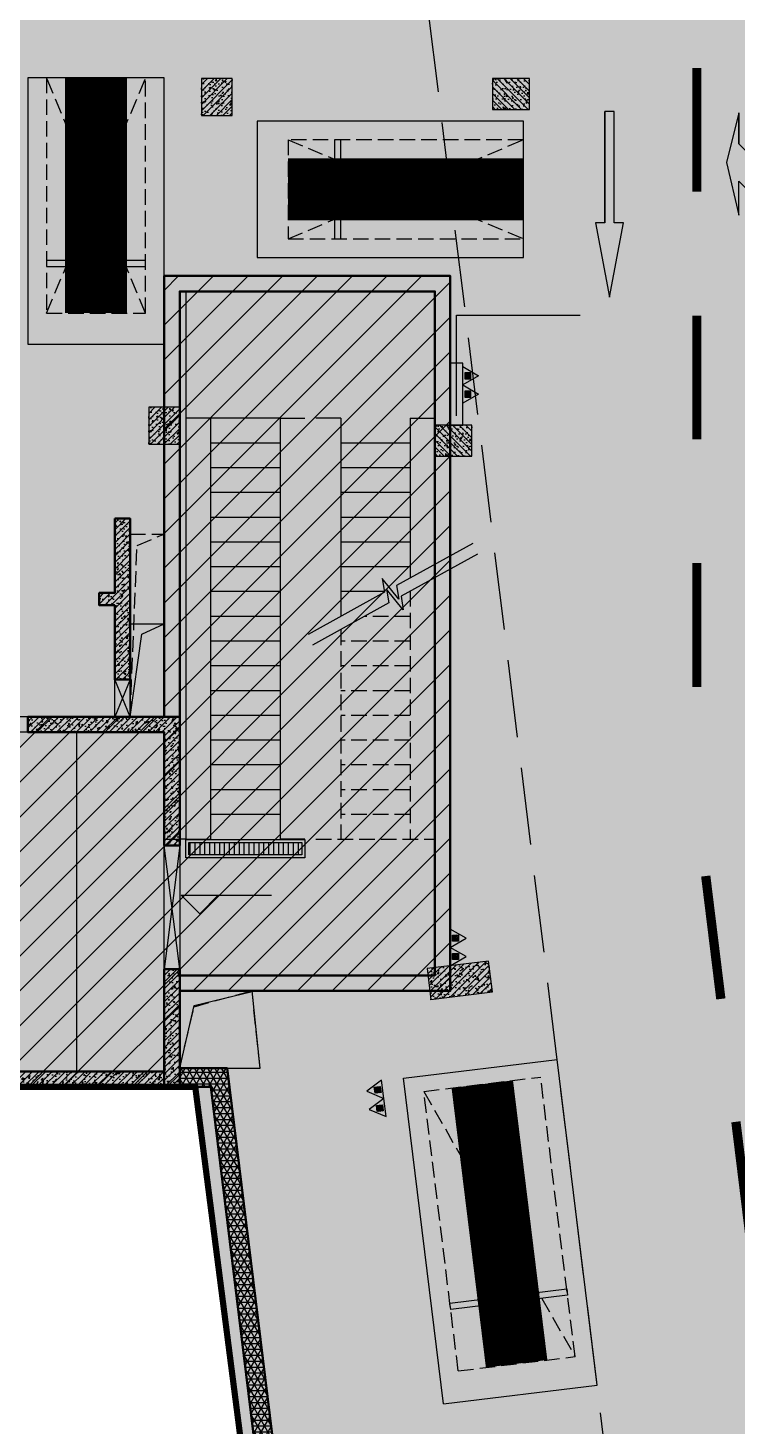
# Model space of a CAD drawing. Extents: x -1338203 to 1886333, y -530034 to 1031844.
# Drawn here: x 791107 to 802556, y 60271 to 82854 of the extents above; entities that cross this region are included whole.
import ezdxf

# ---------------------------------------------------------------- set-up
doc = ezdxf.new("R2010")
doc.units = 0
doc.header["$LTSCALE"] = 1000
doc.header["$MEASUREMENT"] = 0
for name, pattern in [('$2$DASH', [0.35, 0.25, -0.1]), ('A-001-平面B2$0$__DASH', [0.35, 0.25, -0.1]), ('A-08-平面B1$0$DASH', [0.35, 0.25, -0.1]), ('DASH', [0.35, 0.25, -0.1])]:
    doc.linetypes.add(name, pattern=pattern)
for name, color, linetype in [('$0$0A-O-HOLE', 52, 'Continuous'), ('$0$DIM_SYMB', 3, 'Continuous'), ('0A-P-PKNG-LINE', 9, 'Continuous'), ('A-001-车位参照B1$0$A-001-车位参照B1$0$0A-P-PKNG-CAR(B)', 21, 'Continuous'), ('A-001-车库楼板开洞B1$0$0A-O-HOLE', 52, 'Continuous'), ('A-08-平面B1$0$0A-A-SYMB-ELEV', 150, 'Continuous'), ('A-08-平面B1$0$0A-E-STRS', 2, 'Continuous'), ('A-08-平面B1$0$0A-P-PKNG-STRP', 40, 'Continuous'), ('A-08-平面B1$0$0A-S-WALL', 255, 'Continuous'), ('A-08-平面B1$0$0A-S-WALL-FINI', 5, 'Continuous'), ('p-a-regular', 5, 'Continuous'), ('S-08-墙柱B1_1$0$0S-CW-HATCH', 251, 'Continuous'), ('S-08-墙柱B1_1$0$0S-CW-HATCH-UP', 251, 'Continuous'), ('S-08-墙柱B1_1$0$0S-S-HOLE', 55, 'Continuous'), ('S001南区墙柱$0$0S-F-WALL-HATCH', 251, 'Continuous'), ('S001南区墙柱$0$0S-F-WALL-HATCH-UP', 251, 'Continuous'), ('S001地下一墙柱$0$S001地下一墙柱$0$0S-CC-LINE', 52, 'Continuous'), ('S001地下一墙柱$0$S001地下一墙柱$0$0S-CW-HATCH', 251, 'Continuous'), ('S001地下一墙柱$0$S001地下一墙柱$0$0S-CW-HATCH-UP', 251, 'Continuous'), ('中心线', 42, 'Continuous'), ('地面指向箭头', 7, 'Continuous'), ('负一层消火栓$0$0P-ACC-FH', 7, 'Continuous'), ('负一层消火栓$0$0P-DIM-FH', 3, 'Continuous'), ('负一层消火栓$0$0P-EQUIP-FH', 7, 'Continuous')]:
    doc.layers.add(name, color=color, linetype=linetype)
for name, color, linetype, plot in [('A-001-主楼组合参照B1$0$0A-X-AREA', 6, 'Continuous', False), ('A-001-平面参照B1$0$A-001-主楼组合参照B1$0$0A-X-AREA', 6, 'Continuous', False), ('AAD-A-PROOF', 30, 'Continuous', False)]:
    doc.layers.add(name, color=color, linetype=linetype, plot=plot)
doc.layers.add('p-a-mini', color=7, linetype='Continuous', true_color=0x0050ff)
for name, color, linetype, lineweight in [('p-a-wall', 7, 'Continuous', 50), ('S-08-墙柱B1_1$0$0S-CW-LINE', 7, 'Continuous', 50), ('S001地下一墙柱$0$S001地下一墙柱$0$0S-CW-LINE', 7, 'Continuous', 50)]:
    doc.layers.add(name, color=color, linetype=linetype, lineweight=lineweight)
doc.layers.add('p-h-walkable', color=7, linetype='Continuous', lineweight=70, true_color=0xf0f0f0)
pattern_1 = [(45, (761506.6, 68039.074), (-53.03301, 53.03301), []), (50, (761506.6, 68039.07), (215.1781, -18.8256), [22.5, -247.5]), (355, (761506.6, 68039.07), (-41.6254, 225.6576), [18, -198]), (100.4514, (761524.53, 68037.5), (173.5528, 206.8319), [19.122, -210.3426]), (46.1842, (761506.6, 68099.07), (320.1723, -49.6557), [33.75, -371.25]), (96.6356, (761533.28, 68094.94), (280.3988, 292.2354), [28.683, -315.514]), (351.1842, (761506.6, 68099.07), (280.3986, 292.2356), [27, -297]), (21, (761536.6, 68084.07), (179.0721, -120.7857), [22.5, -247.5]), (326, (761536.6, 68084.07), (72.9946, 217.545), [18, -198]), (71.4514, (761551.52, 68074), (252.0668, 96.7591), [19.122, -210.3426]), (37.5, (761506.6, 68039.07), (3.64796, 99.86816), [0, -195.6, 0, -201, 0, -198.75]), (7.5, (761506.6, 68039.07), (78.92086, 118.3235), [0, -114.6, 0, -191.1, 0, -75.75]), (327.5, (761439.7, 68039.07), (160.14673, -6.76646), [0, -75, 0, -234, 0, -310.5]), (317.5, (761409.7, 68039.07), (174.95585, 30.0315), [0, -97.5, 0, -155.4, 0, -220.5])]

# ---------------------------------------------------------------- blocks, each defined once
blk = doc.blocks.new('A-001-平面参照B1')
at = {"layer": 'A-001-平面参照B1$0$A-001-主楼组合参照B1$0$0A-X-AREA', "flags": 128}
blk.add_lwpolyline([(26941, -237140), (27191, -237140)], dxfattribs=at)
blk = doc.blocks.new('负一层集水坑及排水沟')
h = blk.add_hatch()
h.set_pattern_fill('ANSI31', color=4, scale=50, angle=45)
h.set_pattern_definition([(90, (-2725522.89, 394888.47), (-79.375, 7e-15), [])])
h.paths.add_polyline_path([(27341, -237192), (29161, -237192), (29161, -237392), (27341, -237392)])
at = {"color": 4, "elevation": 0}
for points in [[(27291, -237142), (29211, -237142), (29211, -237442), (27291, -237442)], [(27341, -237192), (29161, -237192), (29161, -237392), (27341, -237392)]]:
    blk.add_lwpolyline(points, close=True, dxfattribs=at)
blk = doc.blocks.new('A$C2C814229')
at = {"layer": '$0$0A-O-HOLE', "linetype": 'DASH'}
blk.add_lwpolyline([(26391, -232209), (26941, -232209), (26941, -235159), (26391, -235159)], close=True, dxfattribs=at)
for points in [[(26391, -235159), (26504, -232392), (26941, -232209)], [(27191, -239588), (27191, -240838), (28490, -240838), (28359, -239588), (27191, -239588)], [(27191, -240838), (27423, -239844), (28359, -239588)]]:
    blk.add_lwpolyline(points, dxfattribs=at)
blk = doc.blocks.new('负一层消火栓$0$$TwtSys$00000546')
h = blk.add_hatch()
h.set_pattern_fill('ANSI31', color=256, scale=200, style=0)
h.set_pattern_definition([(45, (-38543.802, -6670.83), (-17.67767, 17.67767), [])])
h.paths.add_polyline_path([(-65, 174), (65, 174), (65, 44), (-65, 44)])
for points in [[(0, 344), (-198, 0), (198, 0)], [(-65, 174), (65, 174), (65, 44), (-65, 44)]]:
    blk.add_lwpolyline(points, close=True)
blk = doc.blocks.new('负一层消火栓')
at = {"layer": '负一层消火栓$0$0P-ACC-FH', "elevation": 800}
blk.add_lwpolyline([(31761, -229450), (31561, -229450), (31561, -230450), (31761, -230450)], close=True, dxfattribs=at)
at = {"layer": '负一层消火栓$0$0P-DIM-FH'}
for p, q in [((31661, -230300, 800), (31661, -228674, 800)), ((31661, -228674, 800), (33658, -228674, 800))]:
    blk.add_line(p, q, dxfattribs=at)
at = {"layer": '负一层消火栓$0$0P-EQUIP-FH'}
for p, xscale, yscale, zscale, rotation in [((31761, -229652, 1600), -0.7499999999999999, 0.7499999999999999, 0.7499999999999999, 270), ((31761, -229949, 1600), -0.7499999999999999, 0.7499999999999999, 0.7499999999999999, 270), ((31561, -238738, 800), 0.75, 0.75, 0.75, 270), ((31561, -239035, 800), 0.75, 0.75, 0.75, 270), ((30469, -241178, 800), 0.7500000000000001, 0.7500000000000001, 0.7500000000000001, 97.00118037830484), ((30505, -241473, 800), 0.7500000000000001, 0.7500000000000001, 0.7500000000000001, 97.00118037830484)]:
    blk.add_blockref('负一层消火栓$0$$TwtSys$00000546', p, dxfattribs=dict(at, xscale=xscale, yscale=yscale, zscale=zscale, rotation=rotation))
blk = doc.blocks.new('剖面位置')
at = {"layer": '$0$DIM_SYMB', "linetype": '$2$DASH', "ltscale": 5}
blk.add_lwpolyline([(29891, -167801), (29891, -222090), (30997, -222090), (42410, -315041)], dxfattribs=at)
blk.add_lwpolyline([(29891, -167801), (29891, -222090), (30997, -222090), (42410, -315041)], dxfattribs=at)
blk = doc.blocks.new('A-001-车库楼板开洞B1')
at = {"layer": 'A-001-车库楼板开洞B1$0$0A-O-HOLE', "elevation": 0}
blk.add_lwpolyline([(26391, -233660), (26941, -233660), (26941, -235160), (26391, -235160)], close=True, dxfattribs=at)
blk.add_lwpolyline([(26391, -235160), (26578, -233825), (26941, -233660)], dxfattribs=at)
at = {"layer": 'A-001-车库楼板开洞B1$0$0A-O-HOLE'}
blk.add_lwpolyline([(27191, -240838), (28490, -240838), (28359, -239588), (27191, -239590)], close=True, dxfattribs=at)
blk.add_lwpolyline([(27192, -240840), (27426, -239825), (28361, -239601)], dxfattribs=at)
blk = doc.blocks.new('左转加右转')
at = {"layer": '地面指向箭头'}
for points in [[(3220885, 2465747), (3221085, 2466547), (3221085, 2466047), (3221635, 2465497), (3221635, 2463547), (3221485, 2463547), (3221485, 2465047), (3221085, 2465447), (3221085, 2464897)], [(3222235, 2465747), (3222035, 2466547), (3222035, 2466047), (3221485, 2465497), (3221485, 2463547), (3221635, 2463547), (3221635, 2465047), (3222035, 2465447), (3222035, 2464897)]]:
    blk.add_hatch(color=251, dxfattribs=at).paths.add_polyline_path(points)
at = {"layer": '地面指向箭头', "color": 251}
for points in [[(3221085, 2466547), (3220885, 2465747), (3221085, 2464897), (3221085, 2465447), (3221485, 2465047), (3221485, 2463547), (3221635, 2463547), (3221635, 2465497), (3221085, 2466047), (3221085, 2466547), (3221085, 2466047)], [(3222035, 2466547), (3222235, 2465747), (3222035, 2464897), (3222035, 2465447), (3221635, 2465047), (3221635, 2463547), (3221485, 2463547), (3221485, 2465497), (3222035, 2466047), (3222035, 2466547), (3222035, 2466047)]]:
    blk.add_lwpolyline(points, dxfattribs=at)
blk = doc.blocks.new('直行')
at = {"layer": '地面指向箭头'}
blk.add_hatch(color=251, dxfattribs=at).paths.add_polyline_path([(-29241, 4059962), (-29466, 4058762), (-29316, 4058762), (-29316, 4056961), (-29166, 4056961), (-29166, 4058762), (-29016, 4058762)])
at = {"layer": '地面指向箭头', "color": 251}
blk.add_lwpolyline([(-29316, 4058762), (-29316, 4056961), (-29316, 4058762), (-29316, 4058762), (-29466, 4058762), (-29241, 4059962), (-29016, 4058762), (-29166, 4058762), (-29166, 4056961), (-29316, 4056961), (-29316, 4056961)], dxfattribs=at)
blk = doc.blocks.new('A$C9cb663f1')
at = {"layer": '中心线', "color": 251, "const_width": 150}
for points in [[(389261, -279552), (389261, -281552)], [(389261, -283552), (389261, -285552)], [(389261, -287552), (389261, -289552)], [(389649, -294591), (389405, -292606)], [(390136, -298561), (389892, -296576)]]:
    blk.add_lwpolyline(points, dxfattribs=at)
at = {"layer": '地面指向箭头', "color": 251, "xscale": -1, "rotation": 180}
blk.add_blockref('直行', (417091, 3776707), dxfattribs=at)
at = {"layer": '地面指向箭头', "color": 251, "linetype": 'Continuous', "xscale": -1}
blk.add_blockref('左转加右转', (3611977, -2746826), dxfattribs=at)
blk = doc.blocks.new('A-001-车位参照B1$0$A-001-车位参照B1$0$A-001-车位参照B1$0$A$C43AE5A3B')
at = {"color": 241}
blk.add_lwpolyline([(2500, 0), (2500, 4300), (300, 4300), (300, 0)], close=True, dxfattribs=at)
at = {"color": 241, "linetype": 'DASH'}
for points in [[(2200, 0), (2200, 3800), (600, 3800), (600, 0), (2200, 0)], [(600, 3800), (2200, 0)], [(2200, 3800), (600, 0)]]:
    blk.add_lwpolyline(points, dxfattribs=at)
at = {"color": 241}
blk.add_lwpolyline([(2200, 3050), (600, 3050), (600, 2950), (2200, 2950), (2200, 3050)], dxfattribs=at)
at = {"layer": 'p-a-mini', "ltscale": 0.002, "const_width": 1000}
blk.add_lwpolyline([(1400, 0), (1400, 3800)], dxfattribs=at)
blk = doc.blocks.new('A-08-平面B1$0$sagsdagsdfg')
at = {"layer": 'A-08-平面B1$0$0A-E-STRS'}
for p, q in [((38670, 8510), (37550, 8510)), ((38670, 8510), (39070, 8510)), ((40770, 8510), (41170, 8510)), ((38670, 8110), (37550, 8110)), ((40770, 8110), (39650, 8110)), ((38670, 7710), (37550, 7710)), ((40770, 7710), (39650, 7710)), ((38670, 7310), (37550, 7310)), ((40770, 7310), (39650, 7310)), ((38670, 6910), (37550, 6910)), ((40770, 6910), (39650, 6910)), ((38670, 6510), (37550, 6510)), ((40770, 6510), (39650, 6510)), ((38670, 6110), (37550, 6110)), ((40770, 6110), (39650, 6110)), ((38670, 5710), (37550, 5710)), ((40355, 5710), (39650, 5710)), ((38670, 5310), (37550, 5310)), ((38670, 4910), (37550, 4910)), ((38670, 4510), (37550, 4510)), ((38670, 4110), (37550, 4110)), ((38670, 3710), (37550, 3710)), ((38670, 3310), (37550, 3310)), ((38670, 2910), (37550, 2910)), ((38670, 2510), (37550, 2510)), ((38670, 2110), (37550, 2110)), ((39070, 1710), (38670, 1710))]:
    blk.add_line(p, q, dxfattribs=at)
at = {"layer": 'A-08-平面B1$0$0A-E-STRS', "linetype": 'A-08-平面B1$0$DASH'}
for p, q in [((40770, 5310), (40033, 5310)), ((40770, 4910), (39650, 4910)), ((40770, 4510), (39650, 4510)), ((40770, 4110), (39650, 4110)), ((40770, 3710), (39650, 3710)), ((40770, 3310), (39650, 3310)), ((40770, 2910), (39650, 2910)), ((40770, 2510), (39650, 2510)), ((40770, 2110), (39650, 2110))]:
    blk.add_line(p, q, dxfattribs=at)
at = {"layer": 'A-08-平面B1$0$0A-E-STRS'}
for points in [[(37550, 8510), (37150, 8510), (37150, 1710), (37550, 1710)], [(37550, 8510), (37550, 1710)], [(38670, 8510), (38670, 1710)], [(39650, 8510), (39250, 8510)], [(39650, 8510), (39650, 5310)], [(40770, 8510), (40770, 5929)], [(41785, 6490), (40553, 5809), (40588, 5589), (40320, 5920), (40357, 5701), (39125, 5020)], [(41857, 6318), (40625, 5638), (40660, 5417), (40392, 5749), (40428, 5529), (39197, 4848)]]:
    blk.add_lwpolyline(points, dxfattribs=at)
at = {"layer": 'A-08-平面B1$0$0A-E-STRS', "linetype": 'A-08-平面B1$0$DASH'}
for points in [[(40770, 5718), (40770, 1710)], [(39650, 5098), (39650, 1710)]]:
    blk.add_lwpolyline(points, dxfattribs=at)
at = {"layer": 'A-08-平面B1$0$0A-E-STRS', "linetype": 'A-08-平面B1$0$DASH', "flags": 128}
blk.add_lwpolyline([(39250, 1710), (41170, 1710)], dxfattribs=at)
at = {"layer": 'A-08-平面B1$0$0A-S-WALL', "linetype": 'A-08-平面B1$0$DASH', "flags": 128}
for points in [[(39250, -740), (41420, -740), (41420, 6200)], [(39250, -490), (41170, -490), (41170, 6200)]]:
    blk.add_lwpolyline(points, dxfattribs=at)
at = {"layer": 'A-08-平面B1$0$0A-S-WALL-FINI', "flags": 128}
blk.add_lwpolyline([(37150, 10560), (37150, 1710), (37050, 1710)], dxfattribs=at)
blk = doc.blocks.new('A-08-平面B1')
at = {"layer": 'A-08-平面B1$0$0A-A-SYMB-ELEV'}
for p, q in [((32373, 505), (32073, 805)), ((32073, 805), (33531, 805)), ((32373, 505), (32673, 805))]:
    blk.add_line(p, q, dxfattribs=at)
at = {"layer": 'A-08-平面B1$0$0A-P-PKNG-STRP'}
blk.add_lwpolyline([(30390, 3440), (28390, 3440), (28390, -2040), (30390, -2040)], close=True, dxfattribs=at)
blk.add_blockref('A-08-平面B1$0$sagsdagsdfg', (-5000, 0))

msp = doc.modelspace()

# ---------------------------------------------------------------- hatches: boundary and pattern name
at = {"ltscale": 0.002}
h = msp.add_hatch(dxfattribs=at)
h.set_pattern_fill('ANSI31', color=8, scale=250)
h.set_pattern_definition([(45, (321361.53, 273455.2), (-280.633, 280.633), [])])
h.paths.add_polyline_path([(754416.6, 71729.1), (750756.6, 71729.1), (750756.6, 69175.8), (749856.6, 69175.8), (749856.6, 65749.1), (758346.6, 65749.1), (758346.6, 64749.1), (758196.6, 64749.1), (758196.6, 64349.1), (764816.6, 64349.1), (764816.6, 64749.1), (764666.6, 64749.1), (764666.6, 65749.1), (779646.6, 65749.1), (779646.6, 64749.1), (779496.6, 64749.1), (779496.6, 64349.1), (786116.6, 64349.1), (786116.6, 64749.1), (785966.6, 64749.1), (785966.6, 65749.1), (793556.6, 65749.1), (793556.6, 67299.1), (797926.6, 67299.1), (797926.6, 69749.1), (797926.6, 69749.1), (797926.6, 78849.1), (793306.6, 78849.1), (793306.6, 71729.1), (789896.6, 71729.1), (789896.6, 75939.1), (789896.6, 75939.1), (789896.6, 76729.1), (787896.6, 76729.1), (783966.6, 76729.1), (783966.9, 79199.1), (780846.9, 79199.1), (780846.6, 76729.1), (763466.6, 76729.1), (763466.6, 79199.1), (760346.6, 79199.1), (760346.6, 76729.1), (756416.6, 76729.1), (754416.6, 76729.1)])
at = {"layer": 'p-h-walkable', "ltscale": 0.002}
h = msp.add_hatch(color=256, dxfattribs=at)
h.dxf.hatch_style = 1
h.paths.add_polyline_path([(633826.6, 244460.7), (640276.6, 244575.6), (640576.6, 234544.8), (645576.7, 234544.6), (645576.7, 209278.9), (732355.9, 209029), (732355.1, 235229.9), (738506.7, 235229.9), (738506.6, 268838.9), (732734.3, 268838.9), (732734.3, 272898.9), (711963.1, 272898.9), (711963.1, 278984.7), (717256.7, 278984.7), (717256.7, 284049), (733571.6, 284135.6), (733996.6, 290449.1), (739216.6, 290449.1), (739766.6, 284299.1), (754626.6, 284299.1), (755296.6, 290449.1), (760516.6, 290449.1), (760816.6, 283049.1), (760816.3, 275879.2), (775122.6, 275879.2), (776006.6, 274138.9), (776006.6, 259429.1), (778716.6, 259429.1), (778716.6, 238849.1), (783416.6, 238849.1), (783416.6, 237229.1), (782066.6, 237229.1), (782066.6, 234429.1), (779546.6, 234429.1), (779546.6, 237129.1), (773916.6, 237129.1), (773916.6, 243229.1), (764306.6, 243225.6), (764306.6, 236639.1), (760766.6, 236639.1), (760766.6, 234429.1), (758246.6, 234429.1), (758246.6, 238649.1), (762116.6, 238649.1), (762116.6, 243225.6), (748656.6, 243225.6), (748756.3, 207529.1), (800106.6, 207528.9), (800206.7, 201639.7), (812908.2, 202239.1), (812576.6, 180449.3), (744206, 180449.3), (744206, 173439), (728556.7, 173439), (728556.6, 122289.1), (746356.6, 122289.1), (750916.6, 132325.6), (842896.6, 132325.6), (843211.6, 121345.6), (839116.6, 121345.6), (839116.6, 93449.1), (864906.6, 93449.1), (864906.6, 79694), (875856.6, 74929.1), (875856.6, 65749.1), (834560.6, 65749.1), (839142.9, 28436.3), (869465.5, 32160.2), (871163.4, 18334), (873704.3, 18646.1), (877328.9, 5540.2), (761876.2, -8638.5), (761133.2, 2082.3), (764950.9, 5291.5), (763253.1, 19116.3), (799242.7, 23536.1), (793807.6, 65749.1), (750756.6, 65749.1), (751556.6, 81645.6), (636016.6, 81645.6), (636016.6, 96345.6), (629416.6, 96345.6), (629416.6, 118203.2), (622306.6, 118203.2), (622286.6, 139083.2), (644406.6, 137003.2), (644406.6, 129968.2), (656656.6, 129968.2), (656406.6, 138083.2), (712156.6, 138083.2), (711856.6, 184449.1), (581811.6, 184349.1), (581826.6, 197199.1), (585876.6, 197449.1), (585976.6, 209279), (629226.6, 209578.9), (628926.8, 236145.4), (633826.6, 236145.6)])
at = {"layer": 'S-08-墙柱B1_1$0$0S-CW-HATCH'}
h = msp.add_hatch(color=256, dxfattribs=at)
h.dxf.hatch_style = 1
h.paths.add_polyline_path([(792506.6, 74929.1), (792506.6, 73729.1), (792256.6, 73729.1), (792256.6, 73529.1), (792506.6, 73529.1), (792506.6, 72329.1), (792756.6, 72329.1), (792756.6, 74929.1)])
h = msp.add_hatch(color=256, dxfattribs=at)
h.dxf.hatch_style = 1
h.paths.add_polyline_path([(792506.6, 71729.1), (791106.6, 71729.1), (791106.6, 71479.1), (793306.6, 71479.1), (793306.6, 69649.1), (793556.6, 69649.1), (793556.6, 71729.1)])
h = msp.add_hatch(color=256, dxfattribs=at)
h.dxf.hatch_style = 1
h.paths.add_polyline_path([(789896.6, 65999.1), (793306.6, 65999.1), (793306.6, 65749.1), (789646.6, 65749.1), (789646.6, 68539.1), (789896.6, 68539.1)])
h = msp.add_hatch(color=256, dxfattribs=at)
h.dxf.hatch_style = 1
h.paths.add_polyline_path([(793556.6, 65749.1), (793306.6, 65749.1), (793306.6, 67649.1), (793556.6, 67649.1)])
at = {"layer": 'S-08-墙柱B1_1$0$0S-CW-HATCH-UP'}
h = msp.add_hatch(dxfattribs=at)
h.set_pattern_fill('钢筋混凝土', color=256, scale=30)
h.set_pattern_definition(pattern_1)
h.paths.add_polyline_path([(792506.6, 74929.1), (792506.6, 73729.1), (792256.6, 73729.1), (792256.6, 73529.1), (792506.6, 73529.1), (792506.6, 72329.1), (792756.6, 72329.1), (792756.6, 74929.1)])
h = msp.add_hatch(dxfattribs=at)
h.set_pattern_fill('钢筋混凝土', color=256, scale=30)
h.set_pattern_definition(pattern_1)
h.paths.add_polyline_path([(792506.6, 71729.1), (791106.6, 71729.1), (791106.6, 71479.1), (793306.6, 71479.1), (793306.6, 69649.1), (793556.6, 69649.1), (793556.6, 71729.1)])
h = msp.add_hatch(dxfattribs=at)
h.set_pattern_fill('钢筋混凝土', color=256, scale=30)
h.set_pattern_definition([(45, (761506.6, 68039.074), (-53.033, 53.033), []), (50, (761506.6, 68039.07), (215.1781, -18.8256), [22.5, -247.5]), (355, (761506.6, 68039.07), (-41.6254, 225.6576), [18, -198]), (100.4514, (761524.53, 68037.5), (173.5528, 206.8319), [19.122, -210.3426]), (46.1842, (761506.6, 68099.07), (320.1723, -49.6557), [33.75, -371.25]), (96.6356, (761533.28, 68094.94), (280.3988, 292.2354), [28.683, -315.514]), (351.1842, (761506.6, 68099.07), (280.3986, 292.2356), [27, -297]), (21, (761536.6, 68084.07), (179.0721, -120.7857), [22.5, -247.5]), (326, (761536.6, 68084.07), (72.9946, 217.545), [18, -198]), (71.4514, (761551.52, 68074), (252.0668, 96.7591), [19.122, -210.3426]), (37.5, (761506.6, 68039.07), (3.64796, 99.86816), [0, -195.6, 0, -201, 0, -198.75]), (7.5, (761506.6, 68039.07), (78.92086, 118.3235), [0, -114.6, 0, -191.1, 0, -75.75]), (327.5, (761439.7, 68039.07), (160.14673, -6.76646), [0, -75, 0, -234, 0, -310.5]), (317.5, (761409.7, 68039.07), (174.95585, 30.0315), [0, -97.5, 0, -155.4, 0, -220.5])])
h.paths.add_polyline_path([(789896.6, 65999.1), (793306.6, 65999.1), (793306.6, 65749.1), (789646.6, 65749.1), (789646.6, 68539.1), (789896.6, 68539.1)])
h = msp.add_hatch(dxfattribs=at)
h.set_pattern_fill('钢筋混凝土', color=256, scale=30)
h.set_pattern_definition([(45, (-3496387.304, 704407.91), (-53.0330086, 53.0330086), []), (50, (-3496387.3, 704407.9), (215.178055, -18.8256405), [22.5, -247.5]), (355, (-3496387.3, 704407.9), (-41.6254, 225.65764), [18, -198]), (100.4514, (-3496369.37, 704406.34), (173.552815, 206.831863), [19.122057, -210.342634]), (46.1842, (-3496387.3, 704467.9), (320.172315, -49.655704), [33.75, -371.25]), (96.6356, (-3496360.62, 704463.77), (280.398812, 292.235361), [28.683086, -315.5139]), (351.1842, (-3496387.3, 704467.9), (280.398584, 292.23558), [27, -297]), (21, (-3496357.3, 704452.9), (179.0721156, -120.785667), [22.5, -247.5]), (326, (-3496357.3, 704452.9), (72.9946, 217.545014), [18, -198]), (71.4514, (-3496342.38, 704442.84), (252.066789, 96.759149), [19.122057, -210.342634]), (37.5, (-3496387.304, 704407.91), (3.6479566, 99.8681561), [0, -195.6, 0, -201, 0, -198.75]), (7.5, (-3496387.3, 704407.91), (78.9208612, 118.3235136), [0, -114.6, 0, -191.1, 0, -75.75]), (327.5, (-3496454.204, 704407.91), (160.1467309, -6.7664615), [0, -75, 0, -234, 0, -310.5]), (317.5, (-3496484.2, 704407.91), (174.955851, 30.0314947), [0, -97.5, 0, -155.4, 0, -220.5])])
h.paths.add_polyline_path([(793556.6, 65749.1), (793306.6, 65749.1), (793306.6, 67649.1), (793556.6, 67649.1)])
at = {"layer": 'S001南区墙柱$0$0S-F-WALL-HATCH'}
h = msp.add_hatch(color=256, dxfattribs=at)
h.dxf.hatch_style = 1
h.paths.add_polyline_path([(793556.6, 66049.1), (794325.1, 66049.2), (799577.1, 23275), (763587.6, 18855.1), (765249, 5326.7), (764951.1, 5290.2), (763253.1, 19116.3), (799242.7, 23536.1), (794058.5, 65749.1), (793556.6, 65749.1)])
at = {"layer": 'S001南区墙柱$0$0S-F-WALL-HATCH-UP'}
h = msp.add_hatch(dxfattribs=at)
h.set_pattern_fill('NET3', color=256, scale=30)
h.set_pattern_definition([(0, (763253.08, -2212.075), (0, 95.25), []), (60, (763253.08, -2212.075), (-82.48892, 47.625), []), (120, (763253.08, -2212.075), (-82.48892, -47.625), [])])
h.paths.add_polyline_path([(793556.6, 66049.1), (794325.1, 66049.2), (799577.1, 23275), (763587.6, 18855.1), (765249, 5326.7), (764951.1, 5290.2), (763253.1, 19116.3), (799242.7, 23536.1), (794058.5, 65749.1), (793556.6, 65749.1)])
at = {"layer": 'S001地下一墙柱$0$S001地下一墙柱$0$0S-CW-HATCH'}
h = msp.add_hatch(color=256, dxfattribs=at)
h.dxf.hatch_style = 1
h.paths.add_polyline_path([(794406.6, 82039.1), (793906.6, 82039.1), (793906.6, 81439.1), (794406.6, 81439.1)])
h = msp.add_hatch(color=256, dxfattribs=at)
h.dxf.hatch_style = 1
h.paths.add_polyline_path([(799206.6, 81539.1), (799206.6, 82039.1), (798606.6, 82039.1), (798606.6, 81539.1)])
at = {"layer": 'S001地下一墙柱$0$S001地下一墙柱$0$0S-CW-HATCH', "ltscale": 0.002}
h = msp.add_hatch(color=256, dxfattribs=at)
h.dxf.hatch_style = 1
h.paths.add_polyline_path([(793306.6, 71729.1), (793306.6, 78849.1), (797926.6, 78849.1), (797926.6, 67299.1), (793556.6, 67299.1), (793556.6, 67549.1), (797676.6, 67549.1), (797676.6, 78599.1), (793556.6, 78599.1), (793556.6, 71729.1)])
at = {"layer": 'S001地下一墙柱$0$S001地下一墙柱$0$0S-CW-HATCH'}
h = msp.add_hatch(color=256, dxfattribs=at)
h.dxf.hatch_style = 1
h.paths.add_polyline_path([(793556.6, 76729.1), (793056.6, 76729.1), (793056.6, 76129.1), (793556.6, 76129.1)])
h = msp.add_hatch(color=256, dxfattribs=at)
h.dxf.hatch_style = 1
h.paths.add_polyline_path([(798276.6, 75939.1), (798276.6, 76439.1), (797676.6, 76439.1), (797676.6, 75939.1)])
h = msp.add_hatch(color=256, dxfattribs=at)
h.dxf.hatch_style = 1
h.paths.add_polyline_path([(797551.9, 67659.1), (797612.8, 67162.8), (798605.4, 67284.7), (798544.4, 67780.9)])
at = {"layer": 'S001地下一墙柱$0$S001地下一墙柱$0$0S-CW-HATCH-UP'}
h = msp.add_hatch(dxfattribs=at)
h.set_pattern_fill('钢筋混凝土', color=256, scale=30)
h.set_pattern_definition([(45, (826717.34, 90990.8), (-53.03301, 53.03301), []), (50, (826717.34, 90990.8), (215.1781, -18.8256), [22.5, -247.5]), (355, (826717.34, 90990.8), (-41.6254, 225.6576), [18, -198]), (100.4514, (826735.27, 90989.23), (173.5528, 206.8319), [19.122, -210.3426]), (46.1842, (826717.34, 91050.8), (320.1723, -49.6557), [33.75, -371.25]), (96.6356, (826744.02, 91046.66), (280.3988, 292.2354), [28.683, -315.514]), (351.1842, (826717.34, 91050.8), (280.3986, 292.2356), [27, -297]), (21, (826747.34, 91035.8), (179.0721, -120.7857), [22.5, -247.5]), (326, (826747.34, 91035.8), (72.9946, 217.545), [18, -198]), (71.4514, (826762.26, 91025.74), (252.0668, 96.7591), [19.122, -210.3426]), (37.5, (826717.34, 90990.8), (3.64796, 99.86816), [0, -195.6, 0, -201, 0, -198.75]), (7.5, (826717.34, 90990.8), (78.92086, 118.3235), [0, -114.6, 0, -191.1, 0, -75.75]), (327.5, (826650.44, 90990.8), (160.14673, -6.76646), [0, -75, 0, -234, 0, -310.5]), (317.5, (826620.44, 90990.8), (174.95585, 30.0315), [0, -97.5, 0, -155.4, 0, -220.5])])
h.paths.add_polyline_path([(794406.6, 82039.1), (793906.6, 82039.1), (793906.6, 81439.1), (794406.6, 81439.1)])
h = msp.add_hatch(dxfattribs=at)
h.set_pattern_fill('钢筋混凝土', color=256, scale=30, angle=-90)
h.set_pattern_definition([(315, (808158.326, 49228.34), (53.03301, 53.03301), []), (320, (808158.33, 49228.34), (-18.8256, -215.1781), [22.5, -247.5]), (265, (808158.33, 49228.34), (225.6576, 41.6254), [18, -198]), (10.4514, (808156.76, 49210.4), (206.8319, -173.5528), [19.122, -210.3426]), (316.1842, (808218.33, 49228.34), (-49.6557, -320.1723), [33.75, -371.25]), (6.6356, (808214.2, 49201.66), (292.2354, -280.3988), [28.683, -315.514]), (261.1842, (808218.33, 49228.34), (292.2356, -280.3986), [27, -297]), (291, (808203.33, 49198.34), (-120.7857, -179.0721), [22.5, -247.5]), (236, (808203.33, 49198.34), (217.545, -72.9946), [18, -198]), (341.4514, (808193.26, 49183.42), (96.7591, -252.0668), [19.122, -210.3426]), (307.5, (808158.326, 49228.34), (99.86816, -3.64796), [0, -195.6, 0, -201, 0, -198.75]), (277.5, (808158.33, 49228.34), (118.3235, -78.92086), [0, -114.6, 0, -191.1, 0, -75.75]), (237.5, (808158.326, 49295.24), (-6.76646, -160.14673), [0, -75, 0, -234, 0, -310.5]), (227.5, (808158.33, 49325.24), (30.0315, -174.95585), [0, -97.5, 0, -155.4, 0, -220.5])])
h.paths.add_polyline_path([(799206.6, 81539.1), (799206.6, 82039.1), (798606.6, 82039.1), (798606.6, 81539.1)])
at = {"layer": 'S001地下一墙柱$0$S001地下一墙柱$0$0S-CW-HATCH-UP', "ltscale": 0.002}
h = msp.add_hatch(dxfattribs=at)
h.set_pattern_fill('钢筋混凝土', color=256, scale=30)
h.set_pattern_definition([(45, (-8e-05, 0.0003), (-53.0330086, 53.0330086), []), (50, (-8e-05, 0.0003), (215.178055, -18.82564), [22.5, -247.5]), (355, (-8e-05, 0.0003), (-41.6254, 225.65764), [18, -198]), (100.4514, (17.93, -1.57), (173.552815, 206.83186), [19.122057, -210.342634]), (46.1842, (-8e-05, 60), (320.172315, -49.6557), [33.75, -371.25]), (96.6356, (26.68, 55.86), (280.39881, 292.23536), [28.68309, -315.5139]), (351.1842, (-8e-05, 60), (280.39858, 292.23558), [27, -297]), (21, (30, 45), (179.072116, -120.785667), [22.5, -247.5]), (326, (30, 45), (72.9946, 217.545014), [18, -198]), (71.4514, (44.92, 34.93), (252.06679, 96.75915), [19.122057, -210.342634]), (37.5, (-8e-05, 0.0003), (3.6479566, 99.868156), [0, -195.6, 0, -201, 0, -198.75]), (7.5, (-8e-05, 0.0003), (78.920861, 118.323514), [0, -114.6, 0, -191.1, 0, -75.75]), (327.5, (-66.9, 0.0003), (160.146731, -6.7664615), [0, -75, 0, -234, 0, -310.5]), (317.5, (-96.9, 0.0003), (174.95585, 30.031495), [0, -97.5, 0, -155.4, 0, -220.5])])
h.paths.add_polyline_path([(793306.6, 71729.1), (793306.6, 78849.1), (797926.6, 78849.1), (797926.6, 67299.1), (793556.6, 67299.1), (793556.6, 67549.1), (797676.6, 67549.1), (797676.6, 78599.1), (793556.6, 78599.1), (793556.6, 71729.1)])
at = {"layer": 'S001地下一墙柱$0$S001地下一墙柱$0$0S-CW-HATCH-UP'}
h = msp.add_hatch(dxfattribs=at)
h.set_pattern_fill('钢筋混凝土', color=256, scale=30)
h.set_pattern_definition([(45, (825867.33, 85680.8), (-53.03301, 53.03301), []), (50, (825867.33, 85680.8), (215.1781, -18.8256), [22.5, -247.5]), (355, (825867.33, 85680.8), (-41.6254, 225.6576), [18, -198]), (100.4514, (825885.26, 85679.23), (173.5528, 206.8319), [19.122, -210.3426]), (46.1842, (825867.33, 85740.8), (320.1723, -49.6557), [33.75, -371.25]), (96.6356, (825894, 85736.66), (280.3988, 292.2354), [28.683, -315.514]), (351.1842, (825867.33, 85740.8), (280.3986, 292.2356), [27, -297]), (21, (825897.33, 85725.8), (179.0721, -120.7857), [22.5, -247.5]), (326, (825897.33, 85725.8), (72.9946, 217.545), [18, -198]), (71.4514, (825912.25, 85715.74), (252.0668, 96.7591), [19.122, -210.3426]), (37.5, (825867.33, 85680.8), (3.64796, 99.86816), [0, -195.6, 0, -201, 0, -198.75]), (7.5, (825867.33, 85680.8), (78.92086, 118.3235), [0, -114.6, 0, -191.1, 0, -75.75]), (327.5, (825800.43, 85680.8), (160.14673, -6.76646), [0, -75, 0, -234, 0, -310.5]), (317.5, (825770.43, 85680.8), (174.95585, 30.0315), [0, -97.5, 0, -155.4, 0, -220.5])])
h.paths.add_polyline_path([(793556.6, 76729.1), (793056.6, 76729.1), (793056.6, 76129.1), (793556.6, 76129.1)])
h = msp.add_hatch(dxfattribs=at)
h.set_pattern_fill('钢筋混凝土', color=256, scale=30, angle=-90)
h.set_pattern_definition([(315, (807228.33, 43628.34), (53.03301, 53.03301), []), (320, (807228.33, 43628.34), (-18.8256, -215.1781), [22.5, -247.5]), (265, (807228.33, 43628.34), (225.6576, 41.6254), [18, -198]), (10.4514, (807226.76, 43610.4), (206.8319, -173.5528), [19.122, -210.3426]), (316.1842, (807288.33, 43628.34), (-49.6557, -320.1723), [33.75, -371.25]), (6.6356, (807284.2, 43601.66), (292.2354, -280.3988), [28.683, -315.514]), (261.1842, (807288.33, 43628.34), (292.2356, -280.3986), [27, -297]), (291, (807273.33, 43598.34), (-120.7857, -179.0721), [22.5, -247.5]), (236, (807273.33, 43598.34), (217.545, -72.9946), [18, -198]), (341.4514, (807263.26, 43583.42), (96.7591, -252.0668), [19.122, -210.3426]), (307.5, (807228.33, 43628.34), (99.86816, -3.64796), [0, -195.6, 0, -201, 0, -198.75]), (277.5, (807228.33, 43628.34), (118.3235, -78.92086), [0, -114.6, 0, -191.1, 0, -75.75]), (237.5, (807228.33, 43695.24), (-6.76646, -160.14673), [0, -75, 0, -234, 0, -310.5]), (227.5, (807228.33, 43725.24), (30.0315, -174.95585), [0, -97.5, 0, -155.4, 0, -220.5])])
h.paths.add_polyline_path([(798276.6, 75939.1), (798276.6, 76439.1), (797676.6, 76439.1), (797676.6, 75939.1)])
h = msp.add_hatch(dxfattribs=at)
h.set_pattern_fill('钢筋混凝土', color=256, scale=30)
h.set_pattern_definition([(45, (465.14, -530.56), (-53.0330086, 53.0330086), []), (50, (465.14, -530.56), (215.178055, -18.82564), [22.5, -247.5]), (355, (465.14, -530.56), (-41.6254, 225.65764), [18, -198]), (100.4514, (483.07, -532.13), (173.552815, 206.83186), [19.122057, -210.342634]), (46.1842, (465.14, -470.56), (320.172315, -49.6557), [33.75, -371.25]), (96.6356, (491.82, -474.7), (280.39881, 292.23536), [28.68309, -315.5139]), (351.1842, (465.14, -470.56), (280.39858, 292.23558), [27, -297]), (21, (495.14, -485.56), (179.072116, -120.785667), [22.5, -247.5]), (326, (495.14, -485.56), (72.9946, 217.545014), [18, -198]), (71.4514, (510.06, -495.63), (252.06679, 96.75915), [19.122057, -210.342634]), (37.5, (465.14, -530.56), (3.6479566, 99.868156), [0, -195.6, 0, -201, 0, -198.75]), (7.5, (465.14, -530.56), (78.920861, 118.323514), [0, -114.6, 0, -191.1, 0, -75.75]), (327.5, (398.24, -530.56), (160.146731, -6.7664615), [0, -75, 0, -234, 0, -310.5]), (317.5, (368.24, -530.56), (174.95585, 30.031495), [0, -97.5, 0, -155.4, 0, -220.5])])
h.paths.add_polyline_path([(797551.9, 67659.1), (797612.8, 67162.8), (798605.4, 67284.7), (798544.4, 67780.9)])

# ---------------------------------------------------------------- linework, layer by layer
for p, q in [((797171.5, 65889), (799652.9, 66193.7)), ((800298.9, 60933.3), (799652.9, 66193.7)), ((797817.5, 60628.5), (797171.5, 65889)), ((797817.5, 60628.5), (800298.9, 60933.3))]:
    msp.add_line(p, q)
at = {"linetype": 'A-001-平面B2$0$__DASH'}
for p, q in [((797499.7, 65677.4), (799385.6, 65909)), ((799940.2, 61393), (799385.6, 65909)), ((798054.4, 61161.4), (797499.7, 65677.4)), ((798054.4, 61161.4), (799940.2, 61393))]:
    msp.add_line(p, q, dxfattribs=at)
at = {"color": 3, "flags": 128}
msp.add_lwpolyline([(785966.6, 65749.1), (793556.6, 65749.1), (793556.6, 67299.1), (797926.6, 67299.1), (797926.6, 69749.1), (797926.6, 69749.1), (797926.6, 78849.1), (793306.6, 78849.1), (793306.6, 71729.1), (789896.6, 71729.1)], dxfattribs=at)
at = {"linetype": 'A-001-平面B2$0$__DASH'}
msp.add_lwpolyline([(797499.7, 65677.4), (799940.2, 61393)], dxfattribs=at)
msp.add_lwpolyline([(799818.3, 62385.5), (797932.5, 62153.9), (797920.3, 62253.2), (799806.1, 62484.8)], close=True)
at = {"layer": 'A-001-主楼组合参照B1$0$0A-X-AREA', "flags": 128}
msp.add_lwpolyline([(793306.6, 69749.1), (793556.6, 69749.1)], dxfattribs=at)
at = {"layer": 'p-a-regular', "ltscale": 0.002, "const_width": 1000}
msp.add_lwpolyline([(798997.3, 61277.2), (798442.7, 65793.2)], dxfattribs=at)
at = {"layer": 'p-a-wall'}
msp.add_lwpolyline([(793556.6, 66049.1), (794325.1, 66049.2), (799577.1, 23275), (763587.6, 18855.1), (765249, 5326.7), (764951.1, 5290.2), (763253.1, 19116.3), (799242.7, 23536.1), (794058.5, 65749.1), (793556.6, 65749.1)], close=True, dxfattribs=at)
at = {"layer": 'p-h-walkable', "ltscale": 0.002, "const_width": 100}
msp.add_lwpolyline([(877328.9, 5540.2), (761876.2, -8638.5), (761133.2, 2082.3), (764950.9, 5291.5), (763253.1, 19116.3), (799242.7, 23536.1), (793807.6, 65749.1), (750756.6, 65749.1), (751556.6, 81645.6), (636016.6, 81645.6), (636016.6, 96345.6), (629416.6, 96345.6), (629416.6, 118203.2), (622306.6, 118203.2), (622286.6, 139083.2), (644406.6, 137003.2), (644406.6, 129968.2), (656656.6, 129968.2), (656406.6, 138083.2), (712156.6, 138083.2), (711856.6, 184449.1)], dxfattribs=at)
at = {"layer": 'S-08-墙柱B1_1$0$0S-CW-LINE', "flags": 128}
for points in [[(792506.6, 74929.1), (792506.6, 73729.1), (792256.6, 73729.1), (792256.6, 73529.1), (792506.6, 73529.1), (792506.6, 72329.1), (792756.6, 72329.1), (792756.6, 74929.1), (792506.6, 74929.1)], [(792506.6, 71729.1), (791106.6, 71729.1), (791106.6, 71479.1), (793306.6, 71479.1), (793306.6, 69649.1), (793556.6, 69649.1), (793556.6, 71729.1), (792506.6, 71729.1)]]:
    msp.add_lwpolyline(points, dxfattribs=at)
at = {"layer": 'S-08-墙柱B1_1$0$0S-CW-LINE'}
for points in [[(789896.6, 65999.1), (793306.6, 65999.1), (793306.6, 65749.1), (789646.6, 65749.1), (789646.6, 68539.1), (789896.6, 68539.1)], [(793556.6, 65749.1), (793306.6, 65749.1), (793306.6, 67649.1), (793556.6, 67649.1)]]:
    msp.add_lwpolyline(points, close=True, dxfattribs=at)
at = {"layer": 'S-08-墙柱B1_1$0$0S-S-HOLE'}
for points in [[(792506.6, 72329.1), (792756.6, 72329.1), (792756.6, 71729.1), (792506.6, 71729.1)], [(793306.6, 69649.1), (793556.6, 69649.1), (793556.6, 67649.1), (793306.6, 67649.1)]]:
    msp.add_lwpolyline(points, close=True, dxfattribs=at)
for points in [[(792756.6, 72329.1), (792506.6, 71729.1)], [(792756.5, 71729.1), (792506.6, 72329.1)], [(793556.6, 69649.1), (793306.6, 67649.1)], [(793556.6, 67649.1), (793306.6, 69649.1)]]:
    msp.add_lwpolyline(points, dxfattribs=at)
at = {"layer": 'S001地下一墙柱$0$S001地下一墙柱$0$0S-CC-LINE'}
for points in [[(794406.6, 82039.1), (793906.6, 82039.1), (793906.6, 81439.1), (794406.6, 81439.1)], [(799206.6, 81539.1), (799206.6, 82039.1), (798606.6, 82039.1), (798606.6, 81539.1)], [(793556.6, 76729.1), (793056.6, 76729.1), (793056.6, 76129.1), (793556.6, 76129.1)], [(798276.6, 75939.1), (798276.6, 76439.1), (797676.6, 76439.1), (797676.6, 75939.1)]]:
    msp.add_lwpolyline(points, close=True, dxfattribs=at)
at = {"layer": 'S001地下一墙柱$0$S001地下一墙柱$0$0S-CC-LINE', "ltscale": 0.002}
msp.add_lwpolyline([(797551.9, 67659.1), (797612.8, 67162.8), (798605.4, 67284.7), (798544.4, 67780.9), (797551.9, 67659.1)], dxfattribs=at)
at = {"layer": 'S001地下一墙柱$0$S001地下一墙柱$0$0S-CW-LINE', "ltscale": 0.002}
msp.add_lwpolyline([(793556.6, 71729.1), (793306.6, 71729.1), (793306.6, 78849.1), (797926.6, 78849.1), (797926.6, 67299.1), (793556.6, 67299.1), (793556.6, 67549.1), (797676.6, 67549.1), (797676.6, 78599.1), (793556.6, 78599.1), (793556.6, 71729.1), (793306.6, 71729.1)], dxfattribs=at)

# ---------------------------------------------------------------- block references
msp.add_blockref('A-001-平面参照B1', (766365.4, 306889.1))
at = {"ltscale": 0.002}
for name, p in [('负一层消火栓', (766365.4, 306889.1)), ('负一层集水坑及排水沟', (766365.4, 306889.1)), ('A-001-车库楼板开洞B1', (766365.4, 306889.1)), ('A$C9cb663f1', (412646.2, 361761.3)), ('A-08-平面B1', (761506.6, 68039.1))]:
    msp.add_blockref(name, p, dxfattribs=at)
at = {"layer": '0A-P-PKNG-LINE', "ltscale": 0.002}
msp.add_blockref('A$C2C814229', (766365.4, 306889.1), dxfattribs=at)
at = {"layer": 'A-001-车位参照B1$0$A-001-车位参照B1$0$0A-P-PKNG-CAR(B)'}
for p, rotation in [((793607, 82049.1), 180), ((799106.7, 78849.1), 90)]:
    msp.add_blockref('A-001-车位参照B1$0$A-001-车位参照B1$0$A-001-车位参照B1$0$A$C43AE5A3B', p, dxfattribs=dict(at, rotation=rotation))
at = {"layer": 'AAD-A-PROOF'}
msp.add_blockref('剖面位置', (766365.4, 306889.1), dxfattribs=at)

doc.saveas('drawing.dxf')
